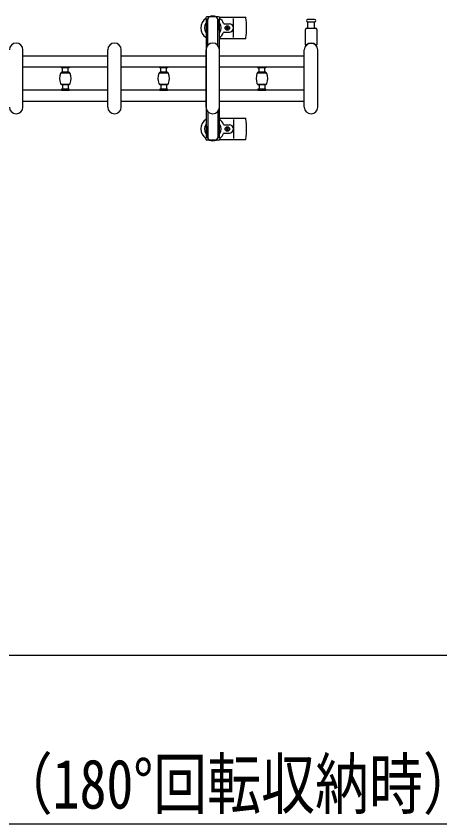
# Model space of a CAD drawing. Units: millimetres, scale not verified. Extents: x -16820 to 16820, y -11880 to 11880.
# Drawn here: x -12957 to -12203, y 7131 to 8570 of the extents above; entities that cross this region are included whole.
import ezdxf
from ezdxf.enums import TextEntityAlignment as Align

# ---------------------------------------------------------------- set-up
doc = ezdxf.new("R2010")
doc.units = ezdxf.units.MM
doc.header["$LTSCALE"] = 50
for name, color, linetype in [('0-4_YKK_13', 4, 'Continuous'), ('0-5_YKK_A1', 4, 'Continuous'), ('0-6_YKK_D', 6, 'Continuous')]:
    doc.layers.add(name, color=color, linetype=linetype)
doc.styles.add('ＭＳ ゴシック', font='')
doc.styles.get('ＭＳ ゴシック').set_extended_font_data('MS Gothic')

msp = doc.modelspace()

# ---------------------------------------------------------------- linework, layer by layer
at = {"layer": '0-4_YKK_13'}
for p, q in [((-12596.62, 8569), (-12617.22, 8569)), ((-12616.92, 8547.2), (-12616.92, 8564.2)), ((-12615.92, 8517.94), (-12615.92, 8564)), ((-12597.92, 8564.2), (-12594.62, 8564.2)), ((-12597.92, 8517.94), (-12597.92, 8564)), ((-12596.92, 8547.2), (-12596.92, 8564.2)), ((-12594.89, 8568), (-12548.82, 8568)), ((-12594.62, 8564.2), (-12594.62, 8567)), ((-12569.92, 8532), (-12569.92, 8566)), ((-12617.72, 8560.7), (-12616.92, 8560.7)), ((-12617.72, 8550.19), (-12617.72, 8560.7)), ((-12616.12, 8544.2), (-12617.72, 8550.19)), ((-12597.72, 8544.2), (-12596.12, 8550.19)), ((-12596.12, 8560.7), (-12596.92, 8560.7)), ((-12596.12, 8550.19), (-12596.12, 8560.7)), ((-12586.63, 8556.5), (-12577.42, 8556.5)), ((-12582.24, 8549.44), (-12583.12, 8549.44)), ((-12579.6, 8548.56), (-12578.72, 8548.56)), ((-12439.92, 8548.5), (-12423.92, 8548.5)), ((-12438.17, 8560), (-12425.67, 8560)), ((-12437.42, 8548.5), (-12437.42, 8560)), ((-12426.42, 8560), (-12426.42, 8548.5)), ((-12616.12, 8544.2), (-12615.92, 8544.2)), ((-12597.72, 8544.2), (-12597.92, 8544.2)), ((-12586.63, 8541.5), (-12577.42, 8541.5)), ((-12441.92, 8518.68), (-12441.92, 8546.5)), ((-12421.92, 8546.5), (-12421.92, 8518.68)), ((-12594.92, 8530), (-12548.82, 8530)), ((-12944.92, 8408), (-12944.92, 8510)), ((-12793.92, 8408), (-12793.92, 8510)), ((-12769.92, 8408), (-12769.92, 8510)), ((-12618.92, 8408), (-12618.92, 8510)), ((-12594.92, 8408), (-12594.92, 8510)), ((-12443.92, 8408), (-12443.92, 8510)), ((-12419.92, 8408), (-12419.92, 8510)), ((-12876.42, 8478.2), (-12876.42, 8479.5)), ((-12876.42, 8479.5), (-12862.42, 8479.5)), ((-12862.72, 8477.9), (-12876.12, 8477.9)), ((-12874.42, 8470.5), (-12874.42, 8477.9)), ((-12864.42, 8470.5), (-12864.42, 8477.9)), ((-12862.42, 8479.5), (-12862.42, 8478.2)), ((-12701.42, 8478.2), (-12701.42, 8479.5)), ((-12701.42, 8479.5), (-12687.42, 8479.5)), ((-12687.72, 8477.9), (-12701.12, 8477.9)), ((-12699.42, 8470.5), (-12699.42, 8477.9)), ((-12689.42, 8470.5), (-12689.42, 8477.9)), ((-12687.42, 8479.5), (-12687.42, 8478.2)), ((-12526.42, 8478.2), (-12526.42, 8479.5)), ((-12526.42, 8479.5), (-12512.42, 8479.5)), ((-12512.72, 8477.9), (-12526.12, 8477.9)), ((-12524.42, 8470.5), (-12524.42, 8477.9)), ((-12514.42, 8470.5), (-12514.42, 8477.9)), ((-12512.42, 8479.5), (-12512.42, 8478.2)), ((-12876.42, 8468.9), (-12876.42, 8470.2)), ((-12876.42, 8468.9), (-12862.42, 8468.9)), ((-12862.72, 8470.5), (-12876.12, 8470.5)), ((-12862.79, 8469.25), (-12876.05, 8469.25)), ((-12862.42, 8470.2), (-12862.42, 8468.9)), ((-12701.42, 8468.9), (-12701.42, 8470.2)), ((-12701.42, 8468.9), (-12687.42, 8468.9)), ((-12687.72, 8470.5), (-12701.12, 8470.5)), ((-12687.79, 8469.25), (-12701.05, 8469.25)), ((-12687.42, 8470.2), (-12687.42, 8468.9)), ((-12526.42, 8468.9), (-12526.42, 8470.2)), ((-12526.42, 8468.9), (-12512.42, 8468.9)), ((-12512.72, 8470.5), (-12526.12, 8470.5)), ((-12512.79, 8469.25), (-12526.05, 8469.25)), ((-12512.42, 8470.2), (-12512.42, 8468.9)), ((-12876.42, 8449), (-12876.42, 8447.7)), ((-12876.42, 8449), (-12862.42, 8449)), ((-12862.72, 8447.4), (-12876.12, 8447.4)), ((-12876.05, 8448.65), (-12862.79, 8448.65)), ((-12874.42, 8447.4), (-12874.42, 8440)), ((-12864.42, 8447.4), (-12864.42, 8440)), ((-12862.42, 8447.7), (-12862.42, 8449)), ((-12701.42, 8449), (-12701.42, 8447.7)), ((-12701.42, 8449), (-12687.42, 8449)), ((-12687.72, 8447.4), (-12701.12, 8447.4)), ((-12701.05, 8448.65), (-12687.79, 8448.65)), ((-12699.42, 8447.4), (-12699.42, 8440)), ((-12689.42, 8447.4), (-12689.42, 8440)), ((-12687.42, 8447.7), (-12687.42, 8449)), ((-12526.42, 8449), (-12526.42, 8447.7)), ((-12526.42, 8449), (-12512.42, 8449)), ((-12512.72, 8447.4), (-12526.12, 8447.4)), ((-12526.05, 8448.65), (-12512.79, 8448.65)), ((-12524.42, 8447.4), (-12524.42, 8440)), ((-12514.42, 8447.4), (-12514.42, 8440)), ((-12512.42, 8447.7), (-12512.42, 8449)), ((-12876.42, 8439.7), (-12876.42, 8438.4)), ((-12876.42, 8438.4), (-12862.42, 8438.4)), ((-12862.72, 8440), (-12876.12, 8440)), ((-12862.42, 8438.4), (-12862.42, 8439.7)), ((-12701.42, 8439.7), (-12701.42, 8438.4)), ((-12701.42, 8438.4), (-12687.42, 8438.4)), ((-12687.72, 8440), (-12701.12, 8440)), ((-12687.42, 8438.4), (-12687.42, 8439.7)), ((-12526.42, 8439.7), (-12526.42, 8438.4)), ((-12526.42, 8438.4), (-12512.42, 8438.4)), ((-12512.72, 8440), (-12526.12, 8440)), ((-12512.42, 8438.4), (-12512.42, 8439.7)), ((-12615.92, 8400.07), (-12615.92, 8354)), ((-12597.92, 8400.07), (-12597.92, 8354)), ((-12594.92, 8388), (-12548.82, 8388)), ((-12586.63, 8376.5), (-12577.42, 8376.5)), ((-12569.92, 8386), (-12569.92, 8352)), ((-12616.12, 8373.8), (-12617.72, 8367.82)), ((-12617.72, 8367.82), (-12617.72, 8357.3)), ((-12616.92, 8370.8), (-12616.92, 8353.8)), ((-12616.12, 8373.8), (-12615.92, 8373.8)), ((-12597.72, 8373.8), (-12597.92, 8373.8)), ((-12597.72, 8373.8), (-12596.12, 8367.82)), ((-12596.92, 8370.8), (-12596.92, 8353.8)), ((-12596.12, 8367.82), (-12596.12, 8357.3)), ((-12586.63, 8361.5), (-12577.42, 8361.5)), ((-12582.24, 8368.56), (-12583.12, 8368.56)), ((-12579.6, 8369.44), (-12578.72, 8369.44)), ((-12617.72, 8357.3), (-12616.92, 8357.3)), ((-12596.62, 8349), (-12617.22, 8349)), ((-12597.92, 8353.8), (-12594.62, 8353.8)), ((-12596.12, 8357.3), (-12596.92, 8357.3)), ((-12594.89, 8350), (-12548.82, 8350)), ((-12594.62, 8353.8), (-12594.62, 8351))]:
    msp.add_line(p, q, dxfattribs=at)
for points in [[(-12619.22, 8567), (-12619.22, 8564.2), (-12615.92, 8564.2)], [(-12425.67, 8564), (-12431.92, 8564), (-12438.17, 8564)], [(-12583.12, 8549.44), (-12583.12, 8548.56), (-12582.24, 8548.56)], [(-12580.48, 8550.32), (-12580.48, 8551.2), (-12581.36, 8551.2), (-12581.36, 8550.32)], [(-12581.36, 8547.68), (-12581.36, 8546.8), (-12580.48, 8546.8), (-12580.48, 8547.68)], [(-12578.72, 8548.56), (-12578.72, 8549.44), (-12579.6, 8549.44)], [(-12583.12, 8368.56), (-12583.12, 8369.44), (-12582.24, 8369.44)], [(-12581.36, 8370.32), (-12581.36, 8371.2), (-12580.48, 8371.2), (-12580.48, 8370.32)], [(-12580.48, 8367.68), (-12580.48, 8366.8), (-12581.36, 8366.8), (-12581.36, 8367.68)], [(-12578.72, 8369.44), (-12578.72, 8368.56), (-12579.6, 8368.56)], [(-12619.22, 8351), (-12619.22, 8353.8), (-12615.92, 8353.8)]]:
    msp.add_lwpolyline(points, dxfattribs=at)
for centre in [(-12580.92, 8549), (-12580.92, 8369)]:
    msp.add_circle(centre, 4, dxfattribs=at)
for centre, radius, start, end in [((-12606.92, 8549), 21, 125.85347, 235.1501), ((-12617.22, 8567), 2, 90, 180), ((-12610.92, 8564), 5, 90, 180), ((-12606.92, 8549), 21, 72.24721, 107.75279), ((-12602.92, 8564), 5, 0, 90), ((-12596.62, 8567), 2, 0, 90), ((-12606.92, 8549), 21, 22.72842, 54.14653), ((-12548.82, 8567), 1, 5.73917, 90), ((-12727.92, 8549), 181, 354.26083, 5.73917), ((-12438.17, 8562), 2, 90, 180), ((-12425.67, 8562), 2, 0, 90), ((-12606.92, 8549), 15, 143.1301, 216.8699), ((-12606.92, 8549), 15, 323.1301, 36.8699), ((-12586.63, 8557.5), 1, 202.72842, 270), ((-12582.24, 8550.32), 0.88, 270, 0), ((-12582.24, 8547.68), 0.88, 0, 90), ((-12579.6, 8550.32), 0.88, 180, 270), ((-12579.6, 8547.68), 0.88, 90, 180), ((-12577.42, 8549), 7.5, 270, 90), ((-12439.92, 8546.5), 2, 90, 180), ((-12438.17, 8562), 2, 180, 270), ((-12425.67, 8562), 2, 270, 0), ((-12423.92, 8546.5), 2, 0, 90), ((-12606.92, 8549), 21, 304.8499, 337.27158), ((-12586.63, 8540.5), 1, 90, 157.27158), ((-12956.92, 8510), 12, 0, 180), ((-12781.92, 8510), 12, 0, 180), ((-12606.92, 8510), 12, 0, 180), ((-12548.82, 8531), 1, 270, 354.26083), ((-12431.92, 8510), 12, 0, 180), ((-12431.92, 8510), 11.5, 43.94553, 136.0544), ((-12440.92, 8518.68), 1, 180, 316.0544), ((-12422.92, 8518.68), 1, 223.94553, 0), ((-12876.12, 8478.2), 0.3, 180, 270), ((-12862.72, 8478.2), 0.3, 270, 0), ((-12701.12, 8478.2), 0.3, 180, 270), ((-12687.72, 8478.2), 0.3, 270, 0), ((-12526.12, 8478.2), 0.3, 180, 270), ((-12512.72, 8478.2), 0.3, 270, 0), ((-12876.12, 8470.2), 0.3, 90, 180), ((-12862.72, 8470.2), 0.3, 0, 90), ((-12701.12, 8470.2), 0.3, 90, 180), ((-12687.72, 8470.2), 0.3, 0, 90), ((-12526.12, 8470.2), 0.3, 90, 180), ((-12512.72, 8470.2), 0.3, 0, 90), ((-12876.12, 8447.7), 0.3, 180, 270), ((-12862.72, 8447.7), 0.3, 270, 0), ((-12701.12, 8447.7), 0.3, 180, 270), ((-12687.72, 8447.7), 0.3, 270, 0), ((-12526.12, 8447.7), 0.3, 180, 270), ((-12512.72, 8447.7), 0.3, 270, 0), ((-12876.12, 8439.7), 0.3, 90, 180), ((-12862.72, 8439.7), 0.3, 0, 90), ((-12701.12, 8439.7), 0.3, 90, 180), ((-12687.72, 8439.7), 0.3, 0, 90), ((-12526.12, 8439.7), 0.3, 90, 180), ((-12512.72, 8439.7), 0.3, 0, 90), ((-12956.92, 8408), 12, 180, 0), ((-12781.92, 8408), 12, 180, 0), ((-12606.92, 8408), 12, 180, 0), ((-12431.92, 8408), 12, 180, 0), ((-12606.92, 8369), 21, 124.8499, 234.14653), ((-12606.92, 8369), 15, 143.1301, 216.8699), ((-12606.92, 8369), 21, 22.72842, 55.1501), ((-12606.92, 8369), 15, 323.1301, 36.8699), ((-12586.63, 8377.5), 1, 202.72842, 270), ((-12577.42, 8369), 7.5, 270, 90), ((-12548.82, 8387), 1, 5.73917, 90), ((-12727.92, 8369), 181, 354.26083, 5.73917), ((-12606.92, 8369), 21, 305.85347, 337.27158), ((-12586.63, 8360.5), 1, 90, 157.27158), ((-12582.24, 8370.32), 0.88, 270, 0), ((-12582.24, 8367.68), 0.88, 0, 90), ((-12579.6, 8370.32), 0.88, 180, 270), ((-12579.6, 8367.68), 0.88, 90, 180), ((-12617.22, 8351), 2, 180, 270), ((-12610.92, 8354), 5, 180, 270), ((-12606.92, 8369), 21, 252.24721, 287.75279), ((-12602.92, 8354), 5, 270, 0), ((-12596.62, 8351), 2, 270, 0), ((-12548.82, 8351), 1, 270, 354.26083)]:
    msp.add_arc(centre, radius, start, end, dxfattribs=at)
at = {"layer": '0-5_YKK_A1'}
for p, q in [((-12618.92, 8564), (-12618.92, 8354)), ((-12616.92, 8564), (-12618.92, 8564)), ((-12594.92, 8564), (-12596.92, 8564)), ((-12594.92, 8354), (-12594.92, 8564)), ((-12944.92, 8499.5), (-12793.92, 8499.5)), ((-12769.92, 8499.5), (-12618.92, 8499.5)), ((-12594.92, 8499.5), (-12443.92, 8499.5)), ((-12944.92, 8479.5), (-12793.92, 8479.5)), ((-12769.92, 8479.5), (-12618.92, 8479.5)), ((-12594.92, 8479.5), (-12443.92, 8479.5)), ((-12944.92, 8438.5), (-12793.92, 8438.5)), ((-12769.92, 8438.5), (-12618.92, 8438.5)), ((-12594.92, 8438.5), (-12443.92, 8438.5)), ((-12944.92, 8418.5), (-12793.92, 8418.5)), ((-12769.92, 8418.5), (-12618.92, 8418.5)), ((-12594.92, 8418.5), (-12443.92, 8418.5)), ((-12618.92, 8354), (-12615.92, 8354)), ((-12597.92, 8354), (-12594.92, 8354))]:
    msp.add_line(p, q, dxfattribs=at)
for centre, radius, start, end in [((-12853.42, 8458.95), 26.3, 160.52878, 199.47122), ((-12876.05, 8466.95), 2.3, 90, 160.52878), ((-12862.79, 8466.95), 2.3, 19.47122, 90), ((-12885.42, 8458.95), 26.3, 340.52878, 19.47122), ((-12678.42, 8458.95), 26.3, 160.52878, 199.47122), ((-12701.05, 8466.95), 2.3, 90, 160.52878), ((-12687.79, 8466.95), 2.3, 19.47122, 90), ((-12710.42, 8458.95), 26.3, 340.52878, 19.47122), ((-12503.42, 8458.95), 26.3, 160.52878, 199.47122), ((-12526.05, 8466.95), 2.3, 90, 160.52878), ((-12512.79, 8466.95), 2.3, 19.47122, 90), ((-12535.42, 8458.95), 26.3, 340.52878, 19.47122), ((-12876.05, 8450.95), 2.3, 199.47122, 270), ((-12862.79, 8450.95), 2.3, 270, 340.52878), ((-12701.05, 8450.95), 2.3, 199.47122, 270), ((-12687.79, 8450.95), 2.3, 270, 340.52878), ((-12526.05, 8450.95), 2.3, 199.47122, 270), ((-12512.79, 8450.95), 2.3, 270, 340.52878)]:
    msp.add_arc(centre, radius, start, end, dxfattribs=at)
at = {"layer": '0-6_YKK_D'}
for p, q in [((-10108.42, 7431), (-13705.42, 7431)), ((-14880.42, 7131), (-10108.42, 7131))]:
    msp.add_line(p, q, dxfattribs=at)

# ---------------------------------------------------------------- texts
at = {"layer": '0-6_YKK_D', "style": 'ＭＳ ゴシック', "width": 0.8}
msp.add_text('K=4772（180°回転収納時）', height=87.98, dxfattribs=at).set_placement((-13275.22, 7131.8), align=Align.BOTTOM_LEFT)

doc.saveas('drawing.dxf')
